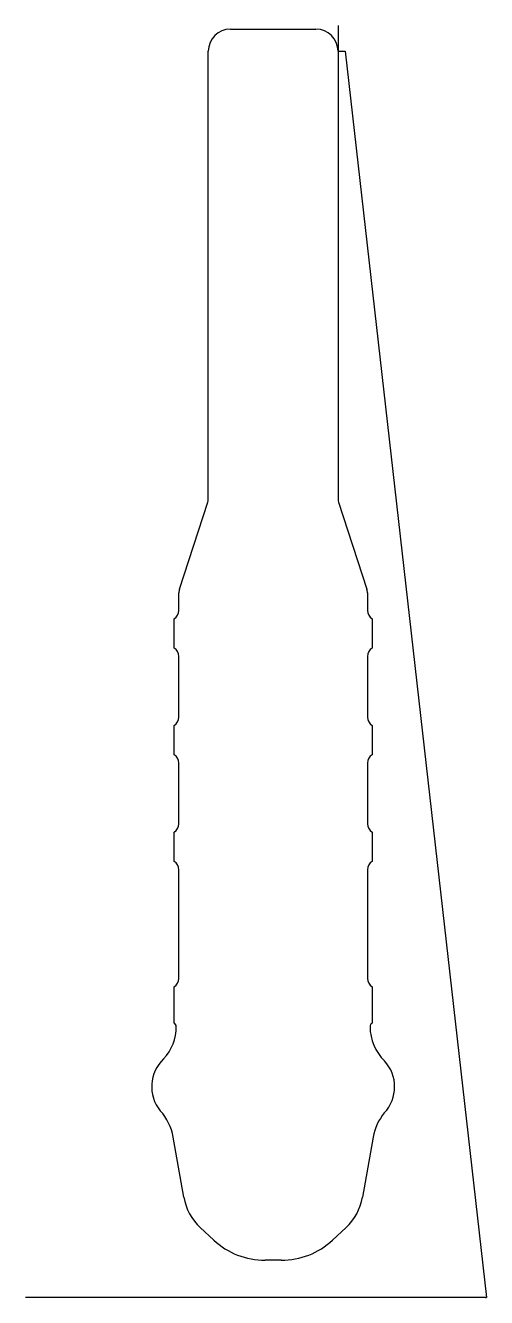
# Model space of a CAD drawing. Header units: metres. Extents: x 158 to 590, y 402 to 1594.
import ezdxf

# ---------------------------------------------------------------- set-up
doc = ezdxf.new("R2010")
doc.units = ezdxf.units.M

msp = doc.modelspace()

# ---------------------------------------------------------------- linework, layer by layer
at = {"layer": 'TOOL_0'}
for p, q in [((349.687, 1590.958), (429.687, 1590.958)), ((450.438, 1594.295), (450.438, 1570.208)), ((328.937, 1150.122), (328.937, 1570.208)), ((450.437, 1570.208), (457.201, 1570.208)), ((450.438, 1570.208), (450.438, 1150.122)), ((457.201, 1570.208), (589.5, 401.518)), ((301.963, 1065.64), (328.484, 1147.264)), ((450.891, 1147.264), (477.412, 1065.64)), ((301.437, 1045.822), (301.437, 1062.318)), ((477.938, 1062.318), (477.938, 1045.822)), ((296.937, 1010.531), (296.937, 1037.885)), ((482.438, 1037.885), (482.438, 1010.531)), ((301.437, 945.823), (301.437, 1002.594)), ((477.938, 1002.594), (477.938, 945.823)), ((296.937, 910.532), (296.937, 937.886)), ((482.438, 937.886), (482.438, 910.532)), ((301.437, 845.824), (301.437, 902.595)), ((477.938, 902.595), (477.938, 845.824)), ((296.937, 810.533), (296.937, 837.887)), ((482.438, 837.887), (482.438, 810.533)), ((301.437, 700.825), (301.437, 802.596)), ((477.938, 802.596), (477.938, 700.825)), ((296.937, 658.95), (296.937, 692.888)), ((482.438, 692.888), (482.438, 658.95)), ((306.044, 495.519), (296.097, 551.931)), ((483.279, 551.931), (473.332, 495.519)), ((334.01, 455.467), (321.412, 467.215)), ((457.964, 467.215), (445.366, 455.467)), ((397.114, 436.46), (382.262, 436.46)), ((158.731, 401.518), (157.731, 401.518)), ((588.5, 401.518), (158.731, 401.518)), ((589.5, 401.518), (588.5, 401.518)), ((588.5, 401.518), (589.5, 401.518)), ((589.5, 401.518), (588.5, 401.518))]:
    msp.add_line(p, q, dxfattribs=at)
for centre, radius, start, end in [((349.687, 1570.208), 20.75, 90, 180), ((429.687, 1570.208), 20.75, 0, 90), ((319.305, 1150.183), 9.632, 342.358894, 359.637147), ((460.069, 1150.182), 9.631, 180.356941, 197.63724), ((312.187, 1062.318), 10.75, 161.999893, 180), ((467.188, 1062.318), 10.75, 0, 18.000107), ((292.187, 1045.822), 9.25, 300.898956, 0), ((487.188, 1045.822), 9.25, 180, 239.101044), ((292.187, 1002.594), 9.25, 0, 59.101044), ((487.188, 1002.594), 9.25, 120.898956, 180), ((292.187, 945.823), 9.25, 300.898956, 0), ((487.188, 945.823), 9.25, 180, 239.101044), ((292.187, 902.595), 9.25, 0, 59.101044), ((487.188, 902.595), 9.25, 120.898956, 180), ((292.187, 845.824), 9.25, 300.898956, 0), ((487.188, 845.824), 9.25, 180, 239.101044), ((292.187, 802.596), 9.25, 0, 59.101044), ((487.188, 802.596), 9.25, 120.898956, 180), ((292.187, 700.825), 9.25, 300.898956, 0), ((487.188, 700.825), 9.25, 180, 239.101044), ((294.687, 655.344), 4.25, 5.278646, 58.037484), ((484.72, 655.327), 4.282, 122.20538, 179.772531), ((254.789, 655.281), 44.133, 317.122931, 0.589426), ((524.971, 655.415), 44.533, 180.091348, 225.897974), ((311.79, 599.236), 35.846, 133.467232, 219.085175), ((467.59, 599.179), 35.844, 316.947901, 42.589493), ((247.076, 543.191), 49.794, 10.109097, 42.1959), ((531.906, 543.321), 49.383, 140.53402, 169.959155), ((356.023, 504.331), 50.75, 189.999282, 227.00019), ((423.353, 504.332), 50.75, 312.99904, 349.999607), ((382.262, 507.21), 70.75, 226.999484, 270), ((397.115, 507.21), 70.75, 269.99919, 312.999924)]:
    msp.add_arc(centre, radius, start, end, dxfattribs=at)

doc.saveas('drawing.dxf')
